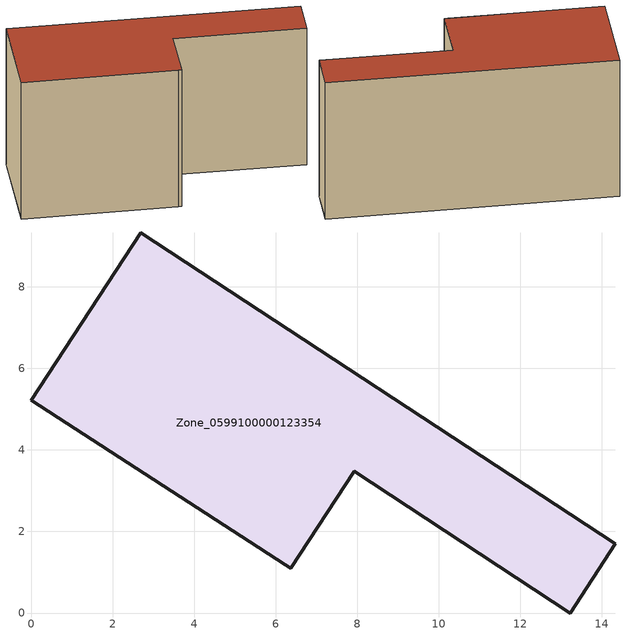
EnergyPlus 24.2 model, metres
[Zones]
Zone_0599100000123354
 floor ground (C_G): 13.22,0 7.92,3.47 6.37,1.09 6.24,1.18 0,5.22 2.69,9.32 14.33,1.7 z0
 wall outside (C_F): 7.92,3.47 13.22,0 14.33,1.7 2.69,9.32 0,5.22 6.24,1.18 6.37,1.09 7.92,3.47 z0:7.46
 roof outside (C_R): 0,5.22 6.24,1.18 6.37,1.09 7.92,3.47 13.22,0 14.33,1.7 2.69,9.32 z7.46
[BUILDING]
Pand.0599100000123354: North Axis=0; Terrain=City; Loads Convergence Tolerance Value=0.04; Temperature Convergence Tolerance Value=0.4; Solar Distribution=FullExterior; Maximum Number of Warmup Days=25; Minimum Number of Warmup Days=1
[Site:Location]
Rotterdam.The.Hague.AP_ZH_NLD Design_Conditions: Latitude=51.96; Longitude=4.45; Time Zone=1; Elevation=-4.5
[SITE:GROUNDTEMPERATURE:BUILDINGSURFACE]
18, 18, 18, 18, 18, 18, 18, 18, 18, 18, 18, 18
[MATERIAL] Thermal Absorptance=0.9; Solar Absorptance=0.7; Visible Absorptance=0.7
Name | Roughness | Thickness | Conductivity | Density | Specific Heat
G.TI.1946 | MediumSmooth | 0.15 | 1 | 540 | 1210
F.TI.1946 | Rough | 0.3 | 0.857143 | 1920 | 840
R.TI.1946 | MediumRough | 0.2 | 0.1 | 1500 | 1000
[CONSTRUCTION]
C_G: G.TI.1946
C_F: F.TI.1946
C_R: R.TI.1946
[ZONE]
Zone_0599100000123354: Type=1; Multiplier=1; Ceiling Height=Autocalculate; Volume=Autocalculate; Floor Area=autocalculate; Part of Total Floor Area=Yes
[ZONEINFILTRATION:DESIGNFLOWRATE]
Infil_Zone_0599100000123354: Zone or ZoneList or Space or SpaceList=Zone_0599100000123354; Schedule=AlwaysOn; Design Flow Rate Calculation Method=Flow/Area; Flow Rate per Floor Area=0.003; Constant Term Coefficient=1; Temperature Term Coefficient=0; Velocity Term Coefficient=0; Velocity Squared Term Coefficient=0
[HVACTEMPLATE:ZONE:IDEALLOADSAIRSYSTEM]
Zone_0599100000123354: Maximum Heating Supply Air Temperature=50; Minimum Cooling Supply Air Temperature=13; Maximum Heating Supply Air Humidity Ratio=0.0156; Minimum Cooling Supply Air Humidity Ratio=0.0077; Heating Limit=NoLimit; Cooling Limit=NoLimit; Dehumidification Control Type=ConstantSensibleHeatRatio; Cooling Sensible Heat Ratio=0.7; Dehumidification Setpoint=60; Humidification Control Type=None; Humidification Setpoint=30; Outdoor Air Method=None; Outdoor Air Flow Rate per Person=0.00944; Outdoor Air Flow Rate per Zone Floor Area=0; Outdoor Air Flow Rate per Zone=0; Demand Controlled Ventilation Type=None; Outdoor Air Economizer Type=NoEconomizer; Heat Recovery Type=None; Sensible Heat Recovery Effectiveness=0.7; Latent Heat Recovery Effectiveness=0.65
[ZONECONTROL:THERMOSTAT]
ThermostatControl_Zone_0599100000123354: Zone or ZoneList=Zone_0599100000123354; Control Type Schedule=DualSetpointControlType; Control 1=Thermostat_Zone_0599100000123354; Temperature Difference Between Cutout And Setpoint=0
[THERMOSTATSETPOINT:DUALSETPOINT]
Thermostat_Zone_0599100000123354: Heating Setpoint Temperature Schedule=HeatingSetpoint_Zone_0599100000123354; Cooling Setpoint Temperature Schedule=CoolingSetpoint_Zone_0599100000123354
[SCHEDULE:COMPACT]
HeatingSetpoint_Zone_0599100000123354: Through: 12/31, For: AllDays, Until: 24:00, 21
CoolingSetpoint_Zone_0599100000123354: Through: 12/31, For: AllDays, Until: 24:00, 24
DualSetpointControlType: Through: 12/31, For: AllDays, Until: 24:00, 4
AlwaysOn: Through: 12/31, For: AllDays, Until: 24:00, 1
